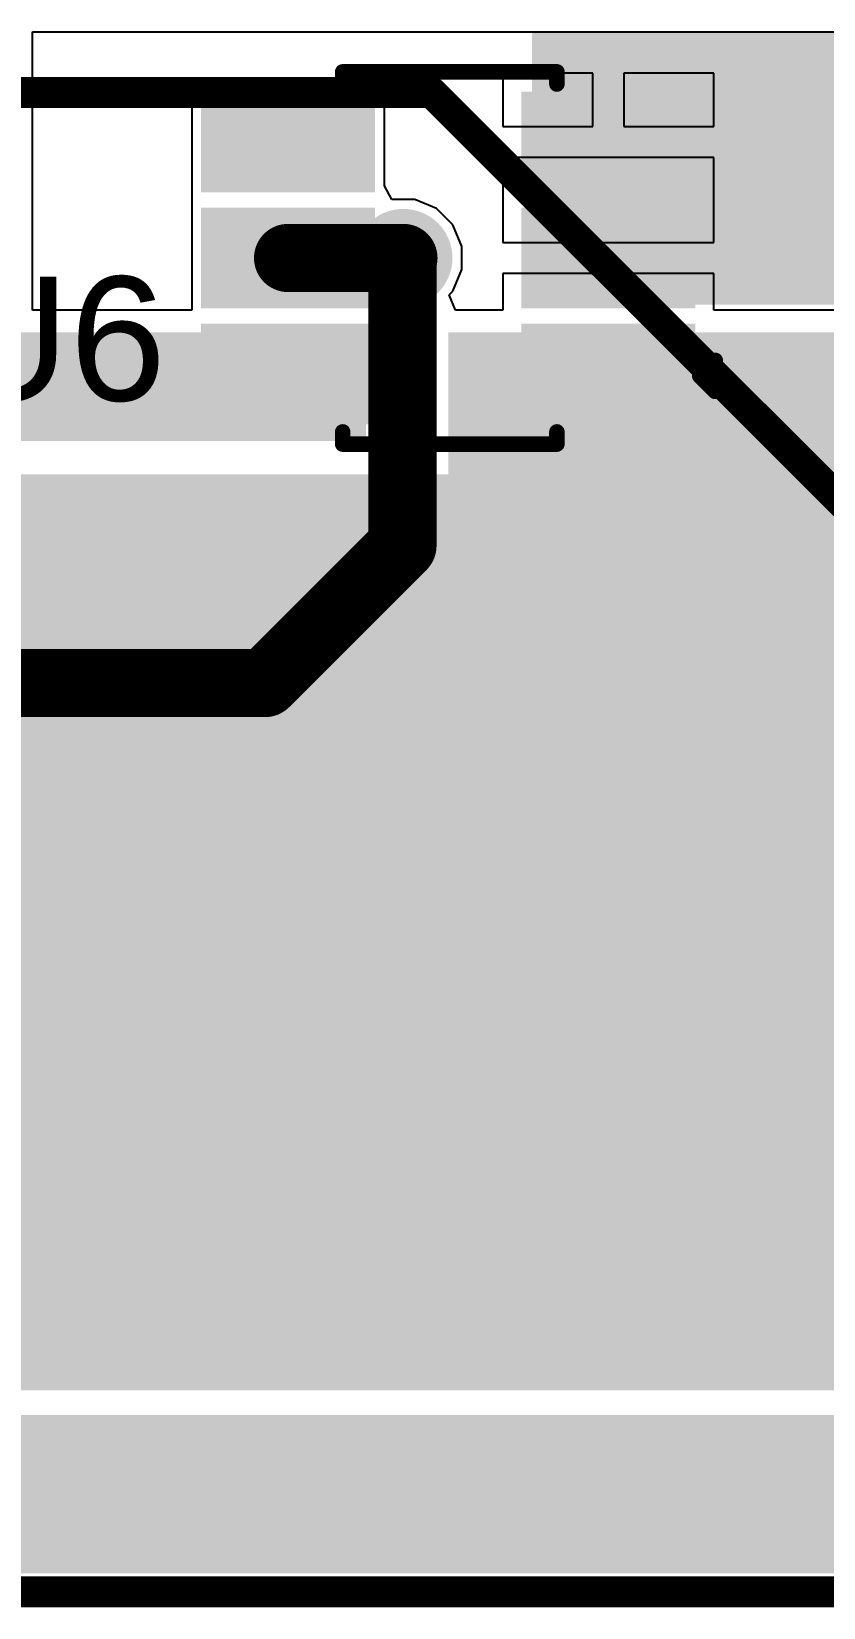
# Model space of a CAD drawing. Header units: millimetres. Extents: x -0.21 to 3.18, y -0.07 to 2.49.
# Drawn here: x 1.191 to 1.446, y -0.065 to 0.443 of the extents above; entities that cross this region are included whole.
import ezdxf

# ---------------------------------------------------------------- set-up
doc = ezdxf.new("R2010")
doc.units = ezdxf.units.MM
doc.header["$MEASUREMENT"] = 0
for name, color, linetype in [('BottomLayer', 5, 'Continuous'), ('BottomSolder', 6, 'Continuous'), ('Mechanical2', 216, 'Continuous'), ('TopLayer', 1, 'Continuous'), ('TopOverlay', 2, 'Continuous'), ('TopPaste', 8, 'Continuous'), ('TopSolder', 216, 'Continuous'), ('ViaHoleLayer', 16, 'Continuous')]:
    doc.layers.add(name, color=color, linetype=linetype)
doc.styles.add('Arial', font='', dxfattribs={"height": 0.2})
doc.styles.get('Arial').set_extended_font_data('Arial')

# ---------------------------------------------------------------- blocks, each defined once
blk = doc.blocks.new('20P03_HXY_4')
at = {"layer": 'TopLayer'}
for points in [[(-0.1378, 0.27362), (0.1378, 0.27362), (0.1378, -0.00197), (-0.1378, -0.00197)], [(-0.12008, -0.08661), (-0.06102, -0.08661), (-0.06102, -0.18504), (-0.12008, -0.18504)], [(0.06102, -0.08661), (0.12008, -0.08661), (0.12008, -0.18504), (0.06102, -0.18504)]]:
    blk.add_hatch(color=1, dxfattribs=at).paths.add_polyline_path(points)
at = {"layer": 'TopPaste'}
for points in [[(-0.1378, 0.27362), (0.1378, 0.27362), (0.1378, -0.00197), (-0.1378, -0.00197)], [(-0.12008, -0.08661), (-0.06102, -0.08661), (-0.06102, -0.18504), (-0.12008, -0.18504)], [(0.06102, -0.08661), (0.12008, -0.08661), (0.12008, -0.18504), (0.06102, -0.18504)]]:
    blk.add_hatch(color=8, dxfattribs=at).paths.add_polyline_path(points)
at = {"layer": 'TopSolder'}
for points in [[(-0.1418, 0.27762), (0.1418, 0.27762), (0.1418, -0.00597), (-0.1418, -0.00597)], [(-0.12408, -0.08261), (-0.05702, -0.08261), (-0.05702, -0.18904), (-0.12408, -0.18904)], [(0.05702, -0.08261), (0.12408, -0.08261), (0.12408, -0.18904), (0.05702, -0.18904)]]:
    blk.add_hatch(color=216, dxfattribs=at).paths.add_polyline_path(points)
at = {"layer": 'TopOverlay', "const_width": 0.005}
for points in [[(-0.13022, -0.05737), (-0.13022, -0.008)], [(0.13105, -0.06153), (0.13105, -0.00894)], [(-0.11, -0.05737), (-0.13022, -0.05737)], [(0.13105, -0.06153), (0.11, -0.06153)], [(0.053, -0.064), (-0.056, -0.064)], [(-0.132, -0.139), (-0.132, -0.129)], [(-0.127, -0.134), (-0.132, -0.129)], [(-0.132, -0.139), (-0.127, -0.134)]]:
    blk.add_lwpolyline(points, dxfattribs=at)
at = {"layer": 'TopOverlay', "const_width": 0.0025}
for points in [[(-0.13147, -0.008, 1), (-0.12897, -0.008, 1)], [(0.1298, -0.00894, 1), (0.1323, -0.00894, 1)], [(-0.13147, -0.05737, 1), (-0.12897, -0.05737, 1)], [(-0.13147, -0.05737, 1), (-0.12897, -0.05737, 1)], [(-0.11125, -0.05737, 1), (-0.10875, -0.05737, 1)], [(0.10875, -0.06153, 1), (0.11125, -0.06153, 1)], [(0.1298, -0.06153, 1), (0.1323, -0.06153, 1)], [(0.1298, -0.06153, 1), (0.1323, -0.06153, 1)], [(-0.05725, -0.064, 1), (-0.05475, -0.064, 1)], [(0.05175, -0.064, 1), (0.05425, -0.064, 1)], [(-0.13325, -0.129, 1), (-0.13075, -0.129, 1)], [(-0.13325, -0.129, 1), (-0.13075, -0.129, 1)], [(-0.12825, -0.134, 1), (-0.12575, -0.134, 1)], [(-0.12825, -0.134, 1), (-0.12575, -0.134, 1)], [(-0.13325, -0.139, 1), (-0.13075, -0.139, 1)], [(-0.13325, -0.139, 1), (-0.13075, -0.139, 1)]]:
    blk.add_lwpolyline(points, format="xyb", close=True, dxfattribs=at)
blk = doc.blocks.new('SOT_23_6_19')
at = {"layer": 'TopLayer'}
for points in [[(-0.07559, 0.04961), (-0.02756, 0.04961), (-0.02756, 0.0252), (-0.07559, 0.0252)], [(0.02756, 0.04961), (0.07559, 0.04961), (0.07559, 0.0252), (0.02756, 0.0252)], [(-0.07559, 0.0122), (-0.02756, 0.0122), (-0.02756, -0.0122), (-0.07559, -0.0122)], [(0.02756, 0.0122), (0.07559, 0.0122), (0.07559, -0.0122), (0.02756, -0.0122)], [(-0.07559, -0.0252), (-0.02756, -0.0252), (-0.02756, -0.04961), (-0.07559, -0.04961)], [(0.02756, -0.0252), (0.07559, -0.0252), (0.07559, -0.04961), (0.02756, -0.04961)]]:
    blk.add_hatch(color=1, dxfattribs=at).paths.add_polyline_path(points)
at = {"layer": 'TopPaste'}
for points in [[(-0.07559, 0.04961), (-0.02756, 0.04961), (-0.02756, 0.0252), (-0.07559, 0.0252)], [(0.02756, 0.04961), (0.07559, 0.04961), (0.07559, 0.0252), (0.02756, 0.0252)], [(-0.07559, 0.0122), (-0.02756, 0.0122), (-0.02756, -0.0122), (-0.07559, -0.0122)], [(0.02756, 0.0122), (0.07559, 0.0122), (0.07559, -0.0122), (0.02756, -0.0122)], [(-0.07559, -0.0252), (-0.02756, -0.0252), (-0.02756, -0.04961), (-0.07559, -0.04961)], [(0.02756, -0.0252), (0.07559, -0.0252), (0.07559, -0.04961), (0.02756, -0.04961)]]:
    blk.add_hatch(color=8, dxfattribs=at).paths.add_polyline_path(points)
at = {"layer": 'TopSolder'}
for points in [[(-0.07959, 0.05361), (-0.02356, 0.05361), (-0.02356, 0.0212), (-0.07959, 0.0212)], [(0.02356, 0.05361), (0.07959, 0.05361), (0.07959, 0.0212), (0.02356, 0.0212)], [(-0.07959, 0.0162), (-0.02356, 0.0162), (-0.02356, -0.0162), (-0.07959, -0.0162)], [(0.02356, 0.0162), (0.07959, 0.0162), (0.07959, -0.0162), (0.02356, -0.0162)], [(-0.07959, -0.0212), (-0.02356, -0.0212), (-0.02356, -0.05361), (-0.07959, -0.05361)], [(0.02356, -0.0212), (0.07959, -0.0212), (0.07959, -0.05361), (0.02356, -0.05361)]]:
    blk.add_hatch(color=216, dxfattribs=at).paths.add_polyline_path(points)
at = {"layer": 'TopOverlay', "const_width": 0.005}
for points in [[(-0.035, 0.06), (-0.035, 0.05606)], [(0.034, 0.06), (-0.035, 0.06)], [(0.034, 0.06), (0.034, 0.05606)], [(-0.086, 0.043), (-0.086, 0.033)], [(-0.081, 0.038), (-0.086, 0.043)], [(-0.081, 0.038), (-0.086, 0.033)], [(-0.035, -0.05606), (-0.035, -0.06)], [(0.034, -0.05606), (0.034, -0.06)], [(0.034, -0.06), (-0.035, -0.06)]]:
    blk.add_lwpolyline(points, dxfattribs=at)
at = {"layer": 'TopOverlay', "const_width": 0.0025}
for points in [[(-0.03625, 0.06, 1), (-0.03375, 0.06, 1)], [(-0.03625, 0.06, 1), (-0.03375, 0.06, 1)], [(0.03275, 0.06, 1), (0.03525, 0.06, 1)], [(0.03275, 0.06, 1), (0.03525, 0.06, 1)], [(-0.03625, 0.05606, 1), (-0.03375, 0.05606, 1)], [(0.03275, 0.05606, 1), (0.03525, 0.05606, 1)], [(-0.08725, 0.043, 1), (-0.08475, 0.043, 1)], [(-0.08725, 0.043, 1), (-0.08475, 0.043, 1)], [(-0.08225, 0.038, 1), (-0.07975, 0.038, 1)], [(-0.08225, 0.038, 1), (-0.07975, 0.038, 1)], [(-0.08725, 0.033, 1), (-0.08475, 0.033, 1)], [(-0.08725, 0.033, 1), (-0.08475, 0.033, 1)], [(-0.03625, -0.05606, 1), (-0.03375, -0.05606, 1)], [(0.03275, -0.05606, 1), (0.03525, -0.05606, 1)], [(-0.03625, -0.06, 1), (-0.03375, -0.06, 1)], [(-0.03625, -0.06, 1), (-0.03375, -0.06, 1)], [(0.03275, -0.06, 1), (0.03525, -0.06, 1)], [(0.03275, -0.06, 1), (0.03525, -0.06, 1)]]:
    blk.add_lwpolyline(points, format="xyb", close=True, dxfattribs=at)

msp = doc.modelspace()

# ---------------------------------------------------------------- hatches: boundary and pattern name
at = {"layer": 'BottomLayer'}
h = msp.add_hatch(color=5, dxfattribs=at)
edge = h.paths.add_edge_path()
edge.add_arc((1.31055, 0.37), 0.01181, 0, 360)
msp.add_hatch(color=5, dxfattribs=at).paths.add_polyline_path([(1.684, -0.003), (0.706, -0.003), (0.706, -0.05372), (1.684, -0.05372)])
at = {"layer": 'BottomSolder'}
h = msp.add_hatch(color=6, dxfattribs=at)
edge = h.paths.add_edge_path()
edge.add_arc((1.31055, 0.37), 0.01581, 0, 360)
at = {"layer": 'TopLayer'}
for points in [[(1.352, 0.377), (1.919, 0.377), (1.919, 0.443), (1.352, 0.443)], [(1.352, 0.355), (1.538, 0.355), (1.538, 0.423), (1.352, 0.423)], [(0.85, 0.311), (1.29854, 0.311), (1.29854, 0.346), (0.85, 0.346)], [(1.325, 0.005), (1.547, 0.005), (1.547, 0.346), (1.325, 0.346)], [(1.175, 0.005), (1.499, 0.005), (1.499, 0.296), (1.175, 0.296)], [(0.935, -0.054), (1.684, -0.054), (1.684, -0.006), (0.935, -0.006)]]:
    msp.add_hatch(color=1, dxfattribs=at).paths.add_polyline_path(points)
h = msp.add_hatch(color=1, dxfattribs=at)
edge = h.paths.add_edge_path()
edge.add_arc((1.31055, 0.37), 0.01181, 0, 360)
at = {"layer": 'TopSolder'}
h = msp.add_hatch(color=216, dxfattribs=at)
edge = h.paths.add_edge_path()
edge.add_arc((1.31055, 0.37), 0.01581, 0, 360)
at = {"layer": 'ViaHoleLayer'}
h = msp.add_hatch(color=16, dxfattribs=at)
edge = h.paths.add_edge_path()
edge.add_arc((1.31055, 0.37), 0.00591, 0, 360)

# ---------------------------------------------------------------- linework, layer by layer
at = {"layer": 'BottomLayer'}
for points, const_width in [([(1.00673, 0.42339), (1.31961, 0.42339)], 0.01), ([(1.31961, 0.42339), (1.482, 0.261)], 0.01), ([(1.31024, 0.36969), (1.31055, 0.37)], 0.022), ([(1.31024, 0.27724), (1.31024, 0.36969)], 0.022), ([(1.266, 0.233), (1.31024, 0.27724)], 0.022), ([(1.15, 0.233), (1.266, 0.233)], 0.022)]:
    msp.add_lwpolyline(points, dxfattribs=dict(at, const_width=const_width))
for points, const_width in [([(1.31711, 0.42339, 1), (1.32211, 0.42339, 1)], 0.005), ([(1.31711, 0.42339, 1), (1.32211, 0.42339, 1)], 0.005), ([(1.30474, 0.36969, 1), (1.31574, 0.36969, 1)], 0.011), ([(1.30474, 0.36969, 1), (1.31574, 0.36969, 1)], 0.011), ([(1.30505, 0.37, 1), (1.31605, 0.37, 1)], 0.011), ([(1.30474, 0.27724, 1), (1.31574, 0.27724, 1)], 0.011), ([(1.30474, 0.27724, 1), (1.31574, 0.27724, 1)], 0.011), ([(1.2605, 0.233, 1), (1.2715, 0.233, 1)], 0.011), ([(1.2605, 0.233, 1), (1.2715, 0.233, 1)], 0.011)]:
    msp.add_lwpolyline(points, format="xyb", close=True, dxfattribs=dict(at, const_width=const_width))
at = {"layer": 'Mechanical2', "const_width": 0.01}
msp.add_lwpolyline([(-0.059, -0.06), (3.09061, -0.06)], dxfattribs=at)
at = {"layer": 'TopLayer'}
for p, q in [((1.19114, 0.35314), (1.19114, 0.44286)), ((1.19114, 0.44286), (1.594, 0.44286)), ((1.37157, 0.42961), (1.34256, 0.42961)), ((1.34256, 0.42961), (1.34256, 0.4124)), ((1.37157, 0.4124), (1.37157, 0.42961)), ((1.41059, 0.42961), (1.38157, 0.42961)), ((1.38157, 0.42961), (1.38157, 0.4124)), ((1.41059, 0.4124), (1.41059, 0.42961)), ((1.30444, 0.42661), (1.24241, 0.42661)), ((1.24241, 0.42661), (1.24241, 0.3882)), ((1.30444, 0.39324), (1.30444, 0.42661)), ((1.34256, 0.4124), (1.37157, 0.4124)), ((1.38157, 0.4124), (1.41059, 0.4124)), ((1.37657, 0.4024), (1.34256, 0.4024)), ((1.34256, 0.4024), (1.34256, 0.3852)), ((1.41059, 0.4024), (1.37657, 0.4024)), ((1.41059, 0.3852), (1.41059, 0.4024)), ((1.30681, 0.38881), (1.30444, 0.39324)), ((1.24241, 0.3882), (1.24241, 0.35314)), ((1.31429, 0.38881), (1.30681, 0.38881)), ((1.32121, 0.38595), (1.31429, 0.38881)), ((1.3265, 0.38066), (1.32121, 0.38595)), ((1.34256, 0.3852), (1.34256, 0.375)), ((1.41059, 0.375), (1.41059, 0.3852)), ((1.32936, 0.37374), (1.3265, 0.38066)), ((1.32936, 0.36626), (1.32936, 0.37374)), ((1.34256, 0.375), (1.37657, 0.375)), ((1.37657, 0.375), (1.41059, 0.375)), ((1.3265, 0.35934), (1.32936, 0.36626)), ((1.37657, 0.365), (1.34256, 0.365)), ((1.34256, 0.365), (1.34256, 0.35314)), ((1.41059, 0.365), (1.37657, 0.365)), ((1.41059, 0.35314), (1.41059, 0.365)), ((1.32529, 0.35814), (1.3265, 0.35934)), ((1.32736, 0.35314), (1.32529, 0.35814)), ((1.24241, 0.35314), (1.19114, 0.35314)), ((1.34256, 0.35314), (1.32736, 0.35314)), ((1.4605, 0.35314), (1.41059, 0.35314))]:
    msp.add_line(p, q, dxfattribs=at)
at = {"layer": 'TopLayer', "const_width": 0.022}
msp.add_lwpolyline([(1.27343, 0.37), (1.31055, 0.37)], dxfattribs=at)
at = {"layer": 'TopLayer', "const_width": 0.011}
for points in [[(1.26793, 0.37, 1), (1.27893, 0.37, 1)], [(1.30505, 0.37, 1), (1.31605, 0.37, 1)]]:
    msp.add_lwpolyline(points, format="xyb", close=True, dxfattribs=at)

# ---------------------------------------------------------------- block references
for name, p, rotation in [('SOT_23_6_19', (1.325, 0.37), 180), ('20P03_HXY_4', (1.17783, 0.15845), 270)]:
    msp.add_blockref(name, p, dxfattribs=dict(rotation=rotation))

# ---------------------------------------------------------------- texts
at = {"layer": 'TopOverlay', "style": 'Arial'}
msp.add_text('U6', height=0.04, dxfattribs=at).set_placement((1.16268, 0.32401))

doc.saveas('drawing.dxf')
